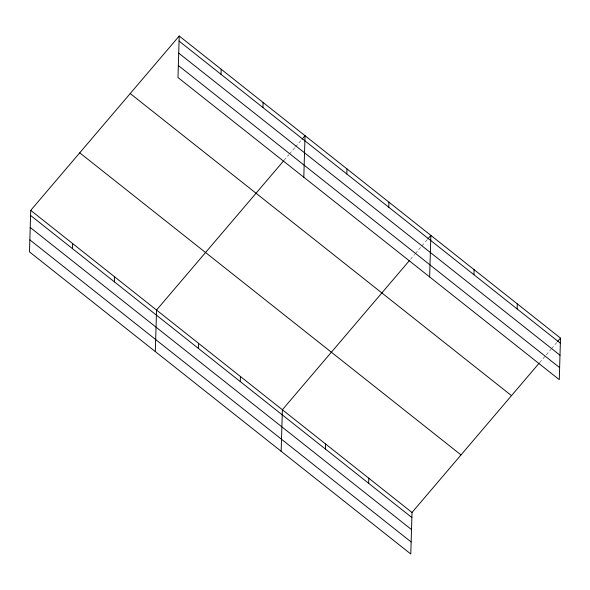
<?xml version="1.0" encoding="UTF-8"?>
<svg xmlns="http://www.w3.org/2000/svg" width="590" height="590" viewBox="0 0 590 590"><rect width="100%" height="100%" fill="white"/><g stroke="black" fill="none" stroke-linecap="round" stroke-linejoin="round"><path stroke-width="0.44" stroke-dasharray="2.95 2.21" d="M284.129 160.259L288.908 154.646M289.506 153.938L294.882 147.625M295.479 146.925L301.453 139.911M410.544 259.253L414.733 254.342M415.331 253.634L421.304 246.62M421.902 245.919L427.278 239.606M539.585 362.666L550.942 349.339M551.539 348.631L556.916 342.318"/><path stroke-width="0.89" d="M179.22 36.005L177.988 77.533L559.268 379.636L560.5 338.107L179.22 36.005L30.732 210.365L29.5 251.893L410.78 553.995L412.012 512.467L538.987 363.366M72.526 248.678L72.673 243.596M114.467 281.909L114.615 276.821M155.325 351.588L156.556 310.052L283.532 160.959M198.343 348.373L198.498 343.284M221.007 74.318L221.162 69.237M240.285 381.605L240.44 376.516M262.948 107.55L263.103 102.468M281.15 451.284L282.381 409.748L409.349 260.655M303.806 177.229L305.037 135.7L302.05 139.203M325.437 449.071L325.592 443.99M346.832 174.013L346.979 168.932M368.654 483.313L368.802 478.225M388.773 207.245L388.921 202.164M429.631 276.924L430.862 235.395L427.875 238.898M473.925 274.719L474.072 269.63M517.135 308.954L517.29 303.872M557.513 341.617L560.5 338.107M179.065 41.086L560.352 343.196M178.711 53.115L559.991 355.217M178.342 65.505L559.622 367.614M130.22 93.545L511.5 395.647M79.731 152.825L461.011 454.927M30.732 210.365L412.012 512.467M30.584 215.446L411.864 517.548M30.223 227.475L411.51 529.577M29.854 239.865L411.142 541.967"/></g></svg>
